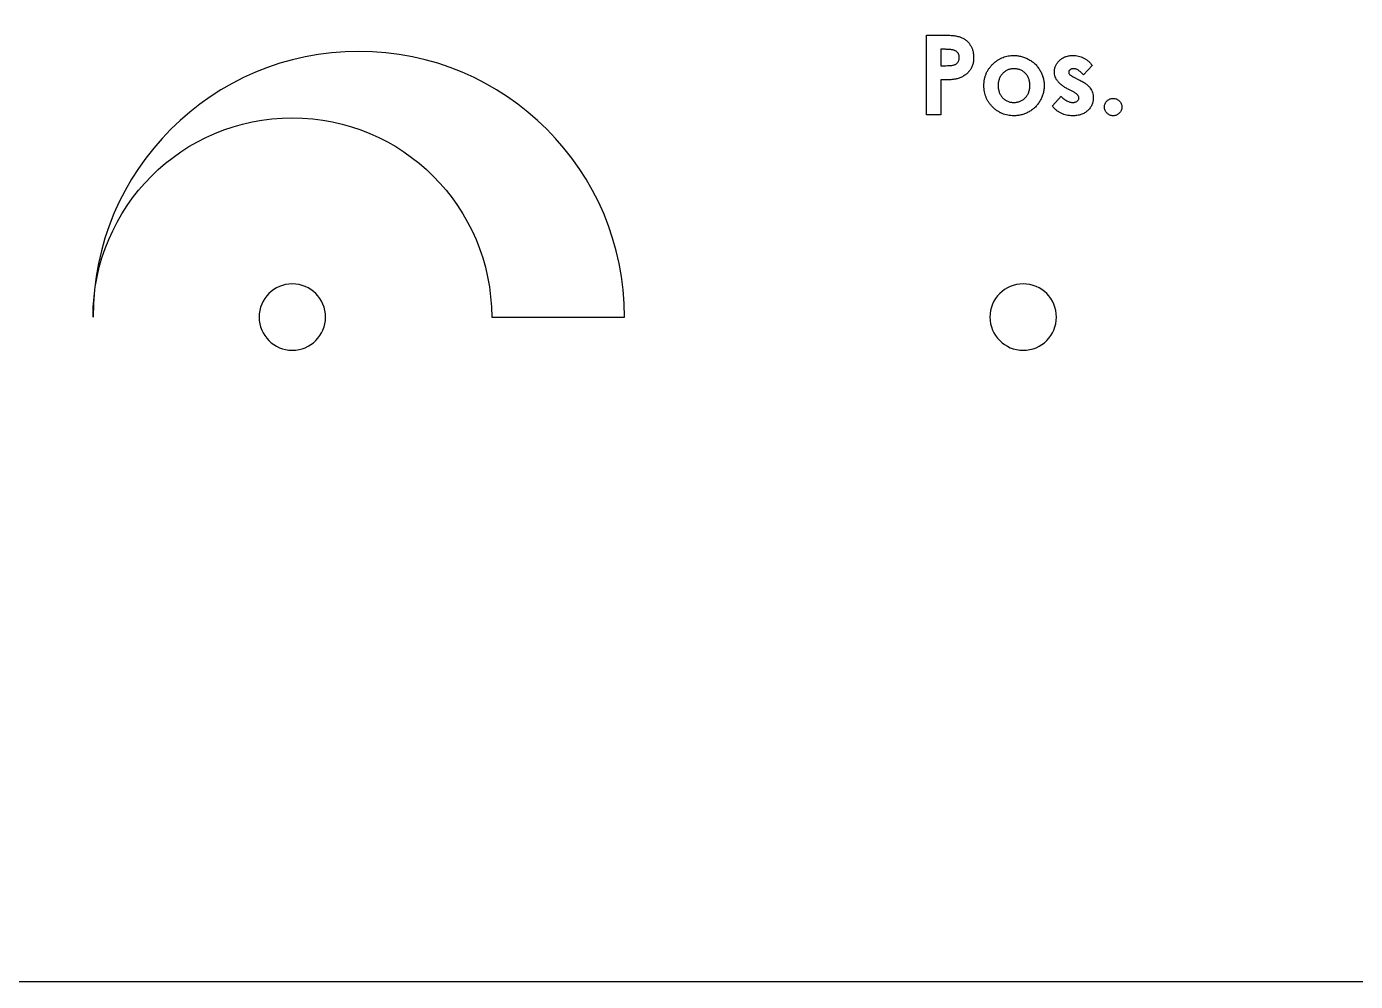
# Model space of a CAD drawing. Extents: x 0 to 254, y 0 to 81.
# Drawn here: x 127.1 to 190.6, y 0.1 to 45.8 of the extents above; entities that cross this region are included whole.
import ezdxf

# ---------------------------------------------------------------- set-up
doc = ezdxf.new("R2010")
doc.units = 0
doc.layers.get('0').update_dxf_attribs({"linetype": 'CONTINUOUS'})
doc.layers.add('1', color=7, linetype='CONTINUOUS')

msp = doc.modelspace()

# ---------------------------------------------------------------- linework, layer by layer
at = {"color": 7}
for points in [[(0.120758, 81.210954), (0.120758, 0.120761), (254.120758, 0.120761), (254.120758, 81.210954)], [(178.961767, 41.501092)], [(141.408258, 31.870761)], [(176.333258, 31.870761)]]:
    msp.add_lwpolyline(points, close=True, dxfattribs=at)
for points in [[(170.948734, 43.203924), (170.813643, 43.203924), (170.813643, 41.542737), (170.129798, 41.542737), (170.129798, 45.352737), (170.893018, 45.352737)], [(172.373716, 44.175077), (172.373676, 44.174653)], [(178.042877, 43.897158), (177.624632, 43.447737)], [(176.92933, 43.51801), (176.929333, 43.517508)], [(177.162116, 43.34201), (177.409401, 43.216809)], [(175.744045, 42.840413), (175.74406, 42.840545)], [(177.114044, 42.650733), (176.887359, 42.765218)], [(176.137872, 41.961546), (176.552299, 42.421736)], [(149.345758, 31.870761), (155.695758, 31.870761)]]:
    msp.add_lwpolyline(points, dxfattribs=at)
for points in [[(170.893018, 45.352737), (170.942886, 45.352499), (170.992755, 45.352737), (171.04261, 45.350091)], [(171.04261, 45.350091), (171.088936, 45.350091), (171.135252, 45.347446), (171.181517, 45.3448)], [(171.181517, 45.3448), (171.224046, 45.342154), (171.26653, 45.339243), (171.308974, 45.335539)], [(171.308974, 45.335539), (171.348223, 45.3321), (171.387434, 45.328396), (171.42651, 45.323368)], [(171.42651, 45.323368), (171.461988, 45.318871), (171.497358, 45.313579), (171.532598, 45.307229)], [(171.532598, 45.307229), (171.564554, 45.301673), (171.596405, 45.295587), (171.628001, 45.288179)], [(171.628001, 45.288179), (171.656499, 45.281564), (171.684794, 45.274156), (171.712718, 45.26516)], [(171.712718, 45.26516), (171.737774, 45.257223), (171.76251, 45.248491), (171.786751, 45.238437)], [(171.786751, 45.238437), (171.809267, 45.229177), (171.831328, 45.218858), (171.853151, 45.207904)], [(171.853151, 45.207904), (171.874662, 45.197056), (171.895939, 45.185944), (171.916497, 45.173561)], [(171.916497, 45.173561), (171.936923, 45.161391), (171.956616, 45.147632), (171.976029, 45.133874)], [(171.976029, 45.133874), (171.995079, 45.120116), (172.013846, 45.106225), (172.031745, 45.091144)], [(172.031745, 45.091144), (172.049789, 45.076062), (172.066926, 45.059711), (172.083643, 45.043069)], [(142.995758, 44.570761), (135.981742, 44.570761), (130.295758, 38.884786), (130.295758, 31.870761)], [(155.695758, 31.870761), (155.695758, 38.884786), (150.009775, 44.570761), (142.995758, 44.570761)], [(172.083643, 45.043069), (172.10047, 45.0264), (172.116885, 45.00907), (172.13249, 44.991158)], [(172.13249, 44.991158), (172.148312, 44.972901), (172.163298, 44.954116), (172.177519, 44.934696)], [(172.177519, 44.934696), (172.192019, 44.914852), (172.205724, 44.894452), (172.218734, 44.87363)], [(172.218734, 44.87363), (172.231963, 44.852463), (172.244478, 44.83082), (172.25613, 44.808754)], [(172.25613, 44.808754), (172.267719, 44.786793), (172.278487, 44.76441), (172.288187, 44.741576)], [(172.288187, 44.741576), (172.298082, 44.718293), (172.306866, 44.694586), (172.314899, 44.670615)], [(172.314899, 44.670615), (172.323075, 44.646273), (172.330457, 44.621482), (172.337045, 44.596584)], [(172.337045, 44.596584), (172.343792, 44.571184), (172.349718, 44.545388), (172.354587, 44.519485)], [(172.354587, 44.519485), (172.359587, 44.492947), (172.36353, 44.466198), (172.366784, 44.439343)], [(172.293539, 43.8335), (172.282586, 43.8081), (172.270838, 43.783017), (172.257667, 43.758702)], [(172.324067, 43.912875), (172.315203, 43.88594), (172.304779, 43.859535), (172.293539, 43.8335)], [(172.346953, 43.99606), (172.340471, 43.968014), (172.333063, 43.94018), (172.324067, 43.912875)], [(172.363754, 44.083055), (172.359283, 44.053871), (172.353621, 44.024846), (172.346953, 43.99606)], [(172.373676, 44.174653), (172.371824, 44.144015), (172.368411, 44.113429), (172.363754, 44.083055)], [(172.366784, 44.439343), (172.370197, 44.411456), (172.372896, 44.383463), (172.37443, 44.35539)], [(172.376812, 44.269824), (172.376282, 44.238656), (172.375753, 44.206827), (172.373716, 44.175077)], [(172.37443, 44.35539), (172.376018, 44.326683), (172.376282, 44.297923), (172.376812, 44.269824)], [(173.130774, 43.774709), (173.160637, 43.815376), (173.192736, 43.854428), (173.226939, 43.89147)], [(173.226939, 43.89147), (173.262327, 43.929782), (173.299967, 43.965977), (173.337606, 44.002145)], [(173.337606, 44.002145), (173.372145, 44.032122), (173.406684, 44.0621), (173.442932, 44.089907)], [(173.442932, 44.089907), (173.478193, 44.116948), (173.51507, 44.141951), (173.552837, 44.165472)], [(173.552837, 44.165472), (173.589611, 44.188227), (173.62723, 44.209869), (173.665793, 44.229581)], [(173.665793, 44.229581), (173.703827, 44.248895), (173.742779, 44.266702), (173.782564, 44.282233)], [(173.782564, 44.282233), (173.822294, 44.297843), (173.862852, 44.311152), (173.903918, 44.322688)], [(173.903918, 44.322688), (173.944926, 44.334329), (173.986439, 44.343854), (174.028322, 44.351686)], [(174.028322, 44.351686), (174.071005, 44.359624), (174.114074, 44.365709), (174.157307, 44.369149)], [(174.157307, 44.369149), (174.201206, 44.372853), (174.245275, 44.373911), (174.289344, 44.375234)], [(174.289344, 44.375234), (174.321676, 44.375287), (174.354006, 44.375287), (174.386274, 44.372059)], [(174.386274, 44.372059), (174.417911, 44.369413), (174.449486, 44.367032), (174.480913, 44.362799)], [(174.480913, 44.362799), (174.512348, 44.358565), (174.543638, 44.353538), (174.57479, 44.347453)], [(174.57479, 44.347453), (174.605781, 44.341632), (174.636634, 44.334753), (174.667138, 44.326815)], [(174.667138, 44.326815), (174.697496, 44.318878), (174.727508, 44.309617), (174.757199, 44.299352)], [(174.757199, 44.299352), (174.787282, 44.289033), (174.817037, 44.277656), (174.846496, 44.265749)], [(174.846496, 44.265749), (174.876142, 44.253579), (174.905487, 44.240879), (174.934266, 44.226829)], [(174.934266, 44.226829), (174.963532, 44.212542), (174.992213, 44.197143), (175.02051, 44.181056)], [(175.02051, 44.181056), (175.048693, 44.164917), (175.076501, 44.148327), (175.1037, 44.13068)], [(175.1037, 44.13068), (175.130529, 44.113217), (175.156765, 44.094934), (175.182313, 44.075726)], [(175.182313, 44.075726), (175.207607, 44.056676), (175.232243, 44.036753), (175.256346, 44.016194)], [(175.256346, 44.016194), (175.280185, 43.995822), (175.303535, 43.974893), (175.325799, 43.952853)], [(175.325799, 43.952853), (175.348051, 43.930893), (175.369228, 43.907689), (175.389908, 43.884141)], [(175.389908, 43.884141), (175.410439, 43.860858), (175.430455, 43.837019), (175.449439, 43.812412)], [(176.251603, 43.751294), (176.257, 43.776164), (176.263535, 43.800533), (176.271447, 43.824583)], [(176.271447, 43.824583), (176.279305, 43.848396), (176.288486, 43.871891), (176.298921, 43.894777)], [(176.298921, 43.894777), (176.309398, 43.917796), (176.321119, 43.940206), (176.334028, 43.961955)], [(176.334028, 43.961955), (176.347337, 43.984444), (176.361863, 44.006008), (176.377534, 44.026831)], [(176.377534, 44.026831), (176.393515, 44.047997), (176.410662, 44.068344), (176.42867, 44.08787)], [(176.42867, 44.08787), (176.447588, 44.108508), (176.467437, 44.128034), (176.488201, 44.14666)], [(176.488201, 44.14666), (176.509209, 44.165446), (176.531143, 44.183305), (176.553836, 44.20008)], [(176.553836, 44.20008), (176.576247, 44.216749), (176.599419, 44.232227), (176.623289, 44.24662)], [(176.623289, 44.24662), (176.647261, 44.261172), (176.67197, 44.274428), (176.697322, 44.286308)], [(176.697322, 44.286308), (176.722961, 44.298214), (176.749239, 44.308797), (176.775936, 44.318375)], [(176.775936, 44.318375), (176.803267, 44.3279), (176.831019, 44.336367), (176.859126, 44.34351)], [(176.859126, 44.34351), (176.887825, 44.350654), (176.916892, 44.356475), (176.946134, 44.360973)], [(176.946134, 44.360973), (176.976508, 44.365735), (177.00707, 44.36944), (177.03772, 44.371556)], [(177.03772, 44.371556), (177.06971, 44.374202), (177.101799, 44.374731), (177.133882, 44.375525)], [(177.133882, 44.375525), (177.178242, 44.372879), (177.222602, 44.372879), (177.266679, 44.368117)], [(177.266679, 44.368117), (177.31009, 44.363354), (177.353225, 44.355681), (177.395664, 44.345098)], [(177.395664, 44.345098), (177.437897, 44.334779), (177.479439, 44.32155), (177.520071, 44.306151)], [(177.520071, 44.306151), (177.56128, 44.290541), (177.601549, 44.272364), (177.64066, 44.251965)], [(177.64066, 44.251965), (177.680154, 44.231327), (177.718463, 44.20852), (177.755143, 44.183279)], [(177.755143, 44.183279), (177.791592, 44.158143), (177.826429, 44.130838), (177.859703, 44.101628)], [(177.859703, 44.101628), (177.893676, 44.071783), (177.926016, 44.04006), (177.955869, 44.00622)], [(177.955869, 44.00622), (177.986632, 43.971348), (178.014754, 43.9342), (178.042877, 43.897158)], [(171.073138, 43.207099), (171.031681, 43.204453), (170.99021, 43.204453), (170.948734, 43.203924)], [(171.186859, 43.211597), (171.148962, 43.208951), (171.111056, 43.208157), (171.073138, 43.207099)], [(171.289131, 43.217682), (171.255074, 43.215036), (171.220971, 43.213184), (171.186859, 43.211597)], [(171.380716, 43.226149), (171.350239, 43.222974), (171.319703, 43.220063), (171.289131, 43.217682)], [(171.461618, 43.235938), (171.434694, 43.232234), (171.407728, 43.229059), (171.380716, 43.226149)], [(171.531071, 43.247315), (171.508079, 43.242553), (171.484869, 43.239113), (171.461618, 43.235938)], [(171.589843, 43.261074), (171.570317, 43.256311), (171.550777, 43.251284), (171.531071, 43.247315)], [(171.678383, 43.288564), (171.649157, 43.27851), (171.619503, 43.269778), (171.589843, 43.261074)], [(171.762338, 43.321372), (171.734821, 43.309201), (171.706805, 43.298353), (171.678383, 43.288564)], [(171.840948, 43.359525), (171.815204, 43.345767), (171.789013, 43.333067), (171.762338, 43.321372)], [(171.914981, 43.402282), (171.890851, 43.387201), (171.866121, 43.372887), (171.840948, 43.359525)], [(171.984435, 43.449589), (171.961892, 43.43292), (171.938715, 43.417151), (171.914981, 43.402282)], [(172.049308, 43.501501), (172.028406, 43.483244), (172.006723, 43.466046), (171.984435, 43.449589)], [(172.109604, 43.55873), (172.090395, 43.538622), (172.070239, 43.519677), (172.049308, 43.501501)], [(172.164555, 43.621304), (172.147092, 43.599608), (172.128831, 43.578759), (172.109604, 43.55873)], [(172.214164, 43.687714), (172.19858, 43.66496), (172.181946, 43.642788), (172.164555, 43.621304)], [(172.257667, 43.758702), (172.244464, 43.73436), (172.22983, 43.710627), (172.214164, 43.687714)], [(172.872794, 43.089333), (172.877345, 43.139762), (172.884912, 43.18998), (172.89494, 43.239669)], [(172.89494, 43.239669), (172.904703, 43.288114), (172.916768, 43.336057), (172.931574, 43.383152)], [(172.931574, 43.383152), (172.946258, 43.429878), (172.963657, 43.475757), (172.983472, 43.520551)], [(172.983472, 43.520551), (173.003236, 43.565212), (173.025401, 43.608789), (173.049872, 43.651043)], [(173.049872, 43.651043), (173.074558, 43.693694), (173.101606, 43.734969), (173.130774, 43.774709)], [(175.449439, 43.812412), (175.468727, 43.787542), (175.486923, 43.761612), (175.504393, 43.735313)], [(175.504393, 43.735313), (175.521988, 43.708854), (175.538826, 43.681893), (175.554764, 43.65443)], [(175.554764, 43.65443), (175.570692, 43.626939), (175.585731, 43.598947), (175.599794, 43.570477)], [(175.599794, 43.570477), (175.613658, 43.542405), (175.626588, 43.513857), (175.638719, 43.484991)], [(175.638719, 43.484991), (175.650864, 43.456098), (175.662188, 43.426862), (175.6723, 43.397228)], [(175.6723, 43.397228), (175.682249, 43.368045), (175.691006, 43.338464), (175.699013, 43.308672)], [(175.699013, 43.308672), (175.707109, 43.278642), (175.714411, 43.248374), (175.720391, 43.217867)], [(175.720391, 43.217867), (175.72637, 43.187281), (175.730974, 43.156431), (175.73489, 43.125501)], [(176.235569, 43.59638), (176.236098, 43.622891), (176.236892, 43.649403), (176.239379, 43.675755)], [(176.245491, 43.474248), (176.239141, 43.514544), (176.237368, 43.555449), (176.235569, 43.59638)], [(176.239379, 43.675755), (176.24176, 43.701155), (176.246152, 43.726343), (176.251603, 43.751294)], [(176.276019, 43.357488), (176.262392, 43.395455), (176.25173, 43.434561), (176.245491, 43.474248)], [(176.327155, 43.245278), (176.306993, 43.281103), (176.289946, 43.3187), (176.276019, 43.357488)], [(176.398899, 43.139207), (176.37243, 43.172756), (176.348104, 43.208078), (176.327155, 43.245278)], [(176.923218, 43.605429), (176.920573, 43.594052), (176.919991, 43.582145), (176.919408, 43.570504)], [(176.919408, 43.570504), (176.921525, 43.552777), (176.923377, 43.534812), (176.92933, 43.51801)], [(176.935442, 43.636703), (176.930124, 43.626648), (176.925732, 43.61633), (176.923218, 43.605429)], [(176.929333, 43.517508), (176.935709, 43.499516), (176.94669, 43.482794), (176.959863, 43.468666)], [(176.955286, 43.665727), (176.94764, 43.656732), (176.941025, 43.647207), (176.935442, 43.636703)], [(176.983525, 43.691657), (176.973233, 43.683984), (176.963628, 43.675517), (176.955286, 43.665727)], [(176.959863, 43.468666), (176.968515, 43.459405), (176.978146, 43.451203), (176.988102, 43.44353)], [(177.019397, 43.713088), (177.006803, 43.707002), (176.994738, 43.700123), (176.983525, 43.691657)], [(176.988102, 43.44353), (177.001808, 43.432947), (177.016159, 43.423157), (177.030843, 43.413765)], [(177.060611, 43.728434), (177.046483, 43.724465), (177.032647, 43.719438), (177.019397, 43.713088)], [(177.030843, 43.413765), (177.049734, 43.401858), (177.069194, 43.390746), (177.088848, 43.380189)], [(177.108694, 43.737694), (177.092475, 43.735048), (177.076354, 43.732932), (177.060611, 43.728434)], [(177.088848, 43.380189), (177.113057, 43.36696), (177.137594, 43.354524), (177.162116, 43.34201)], [(177.162119, 43.740869), (177.144259, 43.740843), (177.126426, 43.740843), (177.108694, 43.737694)], [(177.214781, 43.736371), (177.197398, 43.739017), (177.179756, 43.740075), (177.162119, 43.740869)], [(177.268971, 43.722613), (177.25127, 43.728698), (177.23317, 43.733461), (177.214781, 43.736371)], [(177.324684, 43.699594), (177.306613, 43.708325), (177.288031, 43.715998), (177.268971, 43.722613)], [(177.381927, 43.667527), (177.363485, 43.679168), (177.344377, 43.690016), (177.324684, 43.699594)], [(177.439931, 43.626331), (177.421172, 43.640883), (177.401934, 43.654774), (177.381927, 43.667527)], [(177.409401, 43.216809), (177.44086, 43.200934), (177.472319, 43.184874), (177.503275, 43.167967)], [(177.500227, 43.575954), (177.48078, 43.593417), (177.460648, 43.610271), (177.439931, 43.626331)], [(177.561285, 43.516423), (177.5416, 43.536796), (177.521322, 43.556904), (177.500227, 43.575954)], [(177.624632, 43.447737), (177.603756, 43.470756), (177.582862, 43.493933), (177.561285, 43.516423)], [(172.865174, 42.932064), (172.866762, 42.984584), (172.868085, 43.037077), (172.872794, 43.089333)], [(172.872053, 42.784771), (172.868005, 42.833772), (172.866603, 42.882905), (172.865174, 42.932064)], [(172.89113, 42.643589), (172.882319, 42.690262), (172.875969, 42.737437), (172.872053, 42.784771)], [(172.923949, 42.507726), (172.910746, 42.552414), (172.899766, 42.597763), (172.89113, 42.643589)], [(175.699028, 42.561198), (175.691012, 42.53085), (175.681645, 42.500873), (175.671554, 42.471134)], [(175.719639, 42.652797), (175.713713, 42.622052), (175.707045, 42.59144), (175.699028, 42.561198)], [(175.734906, 42.745903), (175.730778, 42.714709), (175.725593, 42.683673), (175.719639, 42.652797)], [(175.73489, 43.125501), (175.738859, 43.094307), (175.74214, 43.063007), (175.744045, 43.031627)], [(175.74406, 42.840545), (175.742208, 42.808901), (175.739086, 42.777336), (175.734906, 42.745903)], [(175.744045, 43.031627), (175.745897, 42.999877), (175.746426, 42.968048), (175.747087, 42.936403)], [(175.747087, 42.936403), (175.746558, 42.904495), (175.746029, 42.872427), (175.744045, 42.840413)], [(176.490484, 43.037686), (176.457856, 43.069542), (176.427154, 43.103382), (176.398899, 43.139207)], [(176.601914, 42.941536), (176.562978, 42.971434), (176.525613, 43.003396), (176.490484, 43.037686)], [(176.734716, 42.850705), (176.688914, 42.878592), (176.644475, 42.908834), (176.601914, 42.941536)], [(176.887359, 42.765218), (176.83594, 42.792788), (176.784521, 42.820357), (176.734716, 42.850705)], [(177.182746, 42.613347), (177.160282, 42.626576), (177.137163, 42.638747), (177.114044, 42.650733)], [(177.242277, 42.575168), (177.222856, 42.588662), (177.203063, 42.601362), (177.182746, 42.613347)], [(177.293413, 42.537015), (177.276982, 42.550509), (177.259792, 42.563209), (177.242277, 42.575168)], [(177.503275, 43.167967), (177.532382, 43.152092), (177.561044, 43.13537), (177.589521, 43.118357)], [(177.589521, 43.118357), (177.616009, 43.102482), (177.642335, 43.086422), (177.668132, 43.069515)], [(177.668132, 43.069515), (177.692262, 43.05364), (177.71595, 43.03713), (177.739111, 43.019906)], [(177.739111, 43.019906), (177.760754, 43.003766), (177.781958, 42.987071), (177.802458, 42.969529)], [(177.802458, 42.969529), (177.821349, 42.95339), (177.839637, 42.936536), (177.857412, 42.919153)], [(177.857412, 42.919153), (177.874001, 42.903013), (177.890167, 42.886212), (177.905495, 42.868776)], [(177.905495, 42.868776), (177.919703, 42.852636), (177.933226, 42.835809), (177.945944, 42.818399)], [(177.945944, 42.818399), (177.970339, 42.785035), (177.991839, 42.749449), (178.010055, 42.712328)], [(178.010055, 42.712328), (178.028126, 42.675471), (178.042991, 42.637107), (178.055085, 42.597843)], [(178.055085, 42.597843), (178.067467, 42.557652), (178.076939, 42.51651), (178.082562, 42.47497)], [(172.969743, 42.377207), (172.952227, 42.419884), (172.937011, 42.463487), (172.923949, 42.507726)], [(173.028509, 42.252799), (173.006814, 42.293228), (172.987155, 42.334767), (172.969743, 42.377207)], [(173.100254, 42.133737), (173.074404, 42.172234), (173.050428, 42.211948), (173.028509, 42.252799)], [(173.184971, 42.020019), (173.154909, 42.056532), (173.126617, 42.094473), (173.100254, 42.133737)], [(173.282663, 41.912413), (173.248452, 41.946756), (173.215782, 41.982607), (173.184971, 42.020019)], [(173.390277, 41.813962), (173.352883, 41.84505), (173.316995, 41.877964), (173.282663, 41.912413)], [(175.325815, 41.910164), (175.30404, 41.888204), (175.281299, 41.86709), (175.257889, 41.846823)], [(175.389162, 41.978876), (175.368709, 41.955328), (175.347733, 41.93231), (175.325815, 41.910164)], [(175.448693, 42.051372), (175.429722, 42.026501), (175.409701, 42.002451), (175.389162, 41.978876)], [(175.503644, 42.129213), (175.486155, 42.102701), (175.467962, 42.076613), (175.448693, 42.051372)], [(175.554018, 42.210889), (175.53817, 42.183108), (175.52126, 42.155935), (175.503644, 42.129213)], [(175.599048, 42.296376), (175.58484, 42.267457), (175.56997, 42.238856), (175.554018, 42.210889)], [(175.638735, 42.383371), (175.626538, 42.353923), (175.613124, 42.324978), (175.599048, 42.296376)], [(175.671554, 42.471134), (175.6615, 42.441553), (175.650705, 42.412211), (175.638735, 42.383371)], [(176.231748, 41.851691), (176.198784, 41.886801), (176.168328, 41.924213), (176.137872, 41.961546)], [(176.552299, 42.421736), (176.572487, 42.400305), (176.592685, 42.379138), (176.614122, 42.359162)], [(176.614122, 42.359162), (176.635235, 42.339583), (176.657571, 42.321035), (176.680521, 42.303441)], [(176.680521, 42.303441), (176.703725, 42.285714), (176.727575, 42.268701), (176.752263, 42.253064)], [(176.752263, 42.253064), (176.777187, 42.237189), (176.802984, 42.222849), (176.82935, 42.209567)], [(176.82935, 42.209567), (176.854776, 42.196867), (176.880758, 42.18496), (176.907198, 42.174456)], [(176.907198, 42.174456), (176.930958, 42.164931), (176.955106, 42.156465), (176.979704, 42.149321)], [(176.979704, 42.149321), (177.002247, 42.142706), (177.025186, 42.137415), (177.048393, 42.133975)], [(177.048393, 42.133975), (177.069374, 42.131065), (177.090552, 42.129742), (177.111742, 42.128683)], [(177.111742, 42.128683), (177.132909, 42.128683), (177.154099, 42.128683), (177.175089, 42.132388)], [(177.175089, 42.132388), (177.194456, 42.135033), (177.213644, 42.138738), (177.232331, 42.144558)], [(177.232331, 42.144558), (177.249714, 42.14985), (177.266642, 42.156729), (177.282703, 42.165196)], [(177.282703, 42.165196), (177.298022, 42.173133), (177.312521, 42.182658), (177.326205, 42.193427)], [(177.334624, 42.498862), (177.321739, 42.512356), (177.30787, 42.525056), (177.293413, 42.537015)], [(177.326205, 42.193427), (177.33917, 42.203481), (177.351394, 42.214594), (177.362078, 42.227029)], [(177.366681, 42.459942), (177.357024, 42.4737), (177.346203, 42.486638), (177.334624, 42.498862)], [(177.362078, 42.227029), (177.371735, 42.238142), (177.380149, 42.250577), (177.387266, 42.263647)], [(177.389568, 42.420995), (177.383059, 42.434753), (177.375333, 42.447612), (177.366681, 42.459942)], [(177.387266, 42.263647), (177.393828, 42.275818), (177.399278, 42.288518), (177.402532, 42.3018)], [(177.4033, 42.382075), (177.400416, 42.395569), (177.395494, 42.408533), (177.389568, 42.420995)], [(177.402532, 42.3018), (177.405813, 42.315294), (177.406845, 42.329132), (177.407877, 42.343075)], [(177.407877, 42.343075), (177.407083, 42.356304), (177.406025, 42.369269), (177.4033, 42.382075)], [(177.986375, 41.935352), (177.972088, 41.911275), (177.956469, 41.88778), (177.939816, 41.865132)], [(178.024536, 42.009383), (178.013344, 41.983983), (178.000512, 41.959271), (177.986375, 41.935352)], [(178.053537, 42.08725), (178.045203, 42.060791), (178.035678, 42.034756), (178.024536, 42.009383)], [(178.074915, 42.1689), (178.06928, 42.14133), (178.06203, 42.114105), (178.053537, 42.08725)], [(178.087139, 42.25362), (178.084758, 42.225203), (178.08063, 42.196867), (178.074915, 42.1689)], [(178.082562, 42.47497), (178.088462, 42.431261), (178.090102, 42.387102), (178.091716, 42.342917)], [(178.091716, 42.342917), (178.090658, 42.313124), (178.089864, 42.283306), (178.087139, 42.25362)], [(178.629024, 41.910243), (178.630347, 41.938078), (178.631723, 41.966018), (178.636671, 41.993375)], [(178.636671, 41.827138), (178.631697, 41.854496), (178.630374, 41.882409), (178.629024, 41.910243)], [(178.636671, 41.993375), (178.64138, 42.019569), (178.649371, 42.045049), (178.659557, 42.069681)], [(178.659557, 42.069681), (178.669744, 42.094288), (178.6821, 42.117941), (178.696953, 42.139902)], [(178.696953, 42.139902), (178.712432, 42.162656), (178.730606, 42.183875), (178.750381, 42.203243)], [(178.750381, 42.203243), (178.770172, 42.222558), (178.791579, 42.240364), (178.814489, 42.255922)], [(178.814489, 42.255922), (178.836555, 42.271003), (178.860035, 42.283888), (178.884707, 42.294074)], [(178.884707, 42.294074), (178.909472, 42.304393), (178.935438, 42.311802), (178.961791, 42.316299)], [(178.961791, 42.316299), (178.988995, 42.320797), (179.016607, 42.322385), (179.044219, 42.323972)], [(179.044219, 42.323972), (179.071823, 42.321327), (179.09943, 42.321062), (179.126645, 42.316299)], [(179.126645, 42.316299), (179.153024, 42.311802), (179.179014, 42.304393), (179.203731, 42.294074)], [(179.203731, 42.294074), (179.228152, 42.28402), (179.251322, 42.270791), (179.273184, 42.255922)], [(179.273184, 42.255922), (179.296071, 42.240311), (179.317523, 42.222663), (179.337295, 42.203243)], [(179.337295, 42.203243), (179.357033, 42.183928), (179.37511, 42.162735), (179.39072, 42.139902)], [(179.39072, 42.139902), (179.405775, 42.117941), (179.418538, 42.09434), (179.428881, 42.069681)], [(179.428881, 42.069681), (179.4392, 42.045075), (179.447084, 42.01949), (179.451767, 41.993375)], [(179.451767, 41.993375), (179.456662, 41.965991), (179.458038, 41.938078), (179.459387, 41.910217)], [(179.459387, 41.910217), (179.458064, 41.882409), (179.456689, 41.854496), (179.451767, 41.827111)], [(130.295758, 31.870761), (130.295758, 37.131286), (134.560246, 41.395761), (139.820758, 41.395761)], [(139.820758, 41.395761), (145.081271, 41.395761), (149.345758, 37.131286), (149.345758, 31.870761)], [(173.502471, 41.729242), (173.463765, 41.7557), (173.426321, 41.783984), (173.390277, 41.813962)], [(173.620771, 41.65672), (173.580105, 41.67868), (173.540674, 41.703128), (173.502471, 41.729242)], [(173.744411, 41.597956), (173.702213, 41.615418), (173.660893, 41.634971), (173.620771, 41.65672)], [(173.873395, 41.552183), (173.82967, 41.565147), (173.786604, 41.580546), (173.744411, 41.597956)], [(174.007724, 41.519348), (173.96242, 41.528079), (173.917573, 41.538927), (173.873395, 41.552183)], [(174.147393, 41.500298), (174.100569, 41.504267), (174.05391, 41.510617), (174.007724, 41.519348)], [(174.292411, 41.493419), (174.244011, 41.496065), (174.195616, 41.496594), (174.147393, 41.500298)], [(174.391632, 41.496329), (174.358607, 41.493683), (174.32551, 41.493683), (174.292411, 41.493419)], [(174.48856, 41.50559), (174.456341, 41.501621), (174.424022, 41.498446), (174.391632, 41.496329)], [(174.583963, 41.520142), (174.552332, 41.514321), (174.520495, 41.509558), (174.48856, 41.50559)], [(174.677075, 41.540779), (174.646286, 41.532842), (174.615224, 41.525963), (174.583963, 41.520142)], [(174.767899, 41.567476), (174.737937, 41.557686), (174.707643, 41.54869), (174.677075, 41.540779)], [(174.856434, 41.60031), (174.827332, 41.588404), (174.797783, 41.577292), (174.767899, 41.567476)], [(174.942677, 41.639231), (174.914306, 41.625472), (174.885596, 41.612323), (174.856434, 41.60031)], [(175.027394, 41.683495), (174.999647, 41.667885), (174.971337, 41.653174), (174.942677, 41.639231)], [(175.108296, 41.733105), (175.081943, 41.715642), (175.054943, 41.699053), (175.027394, 41.683495)], [(175.185382, 41.788059), (175.160273, 41.769009), (175.134593, 41.750567), (175.108296, 41.733105)], [(175.257889, 41.846823), (175.234367, 41.82645), (175.210142, 41.806897), (175.185382, 41.788059)], [(176.332491, 41.75705), (176.297085, 41.78663), (176.263271, 41.818115), (176.231748, 41.851691)], [(176.441632, 41.676167), (176.403632, 41.700773), (176.367292, 41.727998), (176.332491, 41.75705)], [(176.558406, 41.610523), (176.518189, 41.630103), (176.479102, 41.651851), (176.441632, 41.676167)], [(176.682048, 41.559379), (176.639874, 41.573932), (176.598575, 41.59105), (176.558406, 41.610523)], [(176.813321, 41.522761), (176.768876, 41.532286), (176.725009, 41.544457), (176.682048, 41.559379)], [(176.952992, 41.50133), (176.906095, 41.505563), (176.859398, 41.512707), (176.813321, 41.522761)], [(177.099518, 41.493657), (177.050613, 41.496303), (177.001694, 41.496832), (176.952992, 41.50133)], [(177.210178, 41.497361), (177.173356, 41.494715), (177.136433, 41.494186), (177.099518, 41.493657)], [(177.314741, 41.508738), (177.280049, 41.503447), (177.245158, 41.499742), (177.210178, 41.497361)], [(177.41396, 41.527788), (177.381202, 41.519851), (177.348063, 41.513765), (177.314741, 41.508738)], [(177.507072, 41.554511), (177.47642, 41.544192), (177.445363, 41.535197), (177.41396, 41.527788)], [(177.594077, 41.588087), (177.565717, 41.575387), (177.536581, 41.564274), (177.507072, 41.554511)], [(177.675744, 41.630076), (177.649172, 41.61473), (177.622002, 41.600628), (177.594077, 41.588087)], [(177.752065, 41.678918), (177.727591, 41.661191), (177.701964, 41.645131), (177.675744, 41.630076)], [(177.822281, 41.736148), (177.799817, 41.716039), (177.776526, 41.696619), (177.752065, 41.678918)], [(177.88563, 41.798748), (177.865654, 41.776788), (177.844365, 41.756044), (177.822281, 41.736148)], [(177.939816, 41.865132), (177.922883, 41.842113), (177.904857, 41.819862), (177.88563, 41.798748)], [(178.659557, 41.750832), (178.649424, 41.775438), (178.64138, 41.80105), (178.636671, 41.827138)], [(178.696953, 41.679844), (178.682084, 41.702069), (178.669759, 41.725988), (178.659557, 41.750832)], [(178.750381, 41.615736), (178.730616, 41.635315), (178.712413, 41.65672), (178.696953, 41.679844)], [(178.814489, 41.562316), (178.791497, 41.577927), (178.770148, 41.596051), (178.750381, 41.615736)], [(178.884707, 41.524137), (178.860048, 41.534456), (178.836516, 41.547156), (178.814489, 41.562316)], [(178.961791, 41.501118), (178.935412, 41.505881), (178.909506, 41.513554), (178.884707, 41.524137)], [(179.044206, 41.493419), (179.016557, 41.496065), (178.988918, 41.496329), (178.961767, 41.501092)], [(179.126645, 41.501092), (179.099483, 41.496329), (179.071849, 41.494742), (179.044206, 41.493419)], [(179.203731, 41.52411), (179.178966, 41.513527), (179.153032, 41.505854), (179.126645, 41.501092)], [(179.273184, 41.56229), (179.251356, 41.547473), (179.228126, 41.534429), (179.203731, 41.52411)], [(179.337295, 41.615709), (179.317557, 41.59613), (179.296158, 41.578006), (179.273184, 41.56229)], [(179.39072, 41.679818), (179.375136, 41.656799), (179.357036, 41.635394), (179.337295, 41.615709)], [(179.428881, 41.750805), (179.418509, 41.725935), (179.405783, 41.702069), (179.39072, 41.679818)], [(179.451767, 41.827111), (179.447058, 41.800918), (179.43912, 41.775385), (179.428881, 41.750805)], [(139.820758, 33.458261), (138.944007, 33.458261), (138.233258, 32.747511), (138.233258, 31.870761)], [(141.408258, 31.870761), (141.408258, 32.747511), (140.69751, 33.458261), (139.820758, 33.458261)], [(174.745758, 33.458261), (173.869006, 33.458261), (173.158258, 32.747511), (173.158258, 31.870761)], [(176.333258, 31.870761), (176.333258, 32.747511), (175.622511, 33.458261), (174.745758, 33.458261)], [(138.233258, 31.870761), (138.233258, 30.994011), (138.944007, 30.283261), (139.820758, 30.283261)], [(139.820758, 30.283261), (140.69751, 30.283261), (141.408258, 30.994011), (141.408258, 31.870761)], [(173.158258, 31.870761), (173.158258, 30.994011), (173.869006, 30.283261), (174.745758, 30.283261)], [(174.745758, 30.283261), (175.622511, 30.283261), (176.333258, 30.994011), (176.333258, 31.870761)]]:
    msp.add_open_spline(points, degree=3, dxfattribs=at)
at = {"layer": '1', "color": 7}
for points in [[(171.028876, 44.669636), (170.813643, 44.668445)], [(170.813643, 44.668445), (170.813643, 43.886919), (171.055583, 43.886919)]]:
    msp.add_lwpolyline(points, dxfattribs=at)
msp.add_lwpolyline([(174.382464, 42.132176)], close=True, dxfattribs=at)
for points in [[(171.113596, 44.66699), (171.085357, 44.66699), (171.057115, 44.66699), (171.028876, 44.669636)], [(171.191444, 44.663815), (171.165515, 44.666461), (171.139559, 44.666461), (171.113596, 44.66699)], [(171.262424, 44.65773), (171.238823, 44.660376), (171.215145, 44.662228), (171.191444, 44.663815)], [(171.326532, 44.649263), (171.305233, 44.652703), (171.283852, 44.655348), (171.262424, 44.65773)], [(171.383775, 44.63868), (171.364804, 44.642913), (171.345712, 44.646353), (171.326532, 44.649263)], [(171.434146, 44.625715), (171.41753, 44.630742), (171.400711, 44.634976), (171.383775, 44.63868)], [(171.476887, 44.610369), (171.46297, 44.616455), (171.448643, 44.621217), (171.434146, 44.625715)], [(171.513534, 44.592907), (171.501443, 44.598992), (171.489325, 44.605078), (171.476887, 44.610369)], [(171.555524, 44.566184), (171.542109, 44.575973), (171.527825, 44.58444), (171.513534, 44.592907)], [(171.592158, 44.534884), (171.580702, 44.546261), (171.568531, 44.556844), (171.555524, 44.566184)], [(171.622686, 44.500541), (171.613319, 44.512712), (171.60308, 44.524089), (171.592158, 44.534884)], [(171.647874, 44.462388), (171.640439, 44.475617), (171.631999, 44.488582), (171.622686, 44.500541)], [(171.667718, 44.419658), (171.662188, 44.434474), (171.655547, 44.448656), (171.647874, 44.462388)], [(171.055583, 43.886919), (171.09961, 43.886919), (171.143634, 43.886919), (171.187621, 43.889565)], [(171.187621, 43.889565), (171.224572, 43.892211), (171.261495, 43.893534), (171.298288, 43.897238)], [(171.298288, 43.897238), (171.327932, 43.900148), (171.357491, 43.903852), (171.386823, 43.909409)], [(171.386823, 43.909409), (171.409286, 43.913642), (171.431643, 43.918669), (171.453223, 43.926077)], [(171.453223, 43.926077), (171.47132, 43.932427), (171.488867, 43.9401), (171.505885, 43.948832)], [(171.505885, 43.948832), (171.522342, 43.957298), (171.538276, 43.966823), (171.553203, 43.977856)], [(171.553203, 43.977856), (171.567623, 43.98844), (171.581075, 44.000346), (171.593656, 44.012967)], [(171.593656, 44.012967), (171.606382, 44.025931), (171.618182, 44.039531), (171.628763, 44.054162)], [(171.628763, 44.054162), (171.639532, 44.068979), (171.64903, 44.084933), (171.657002, 44.101496)], [(171.657002, 44.101496), (171.665045, 44.118165), (171.671528, 44.135601), (171.676846, 44.153381)], [(171.68145, 44.373858), (171.677825, 44.389469), (171.673327, 44.404735), (171.667718, 44.419658)], [(171.676846, 44.153381), (171.682376, 44.171902), (171.686609, 44.190767), (171.68907, 44.209869)], [(171.689837, 44.324249), (171.687985, 44.340918), (171.68526, 44.357507), (171.68145, 44.373858)], [(171.68907, 44.209869), (171.691715, 44.229978), (171.692271, 44.250509), (171.69288, 44.270882)], [(171.69288, 44.270882), (171.69235, 44.288609), (171.691557, 44.306495), (171.689837, 44.324249)], [(173.57956, 43.184503), (173.572734, 43.158839), (173.56731, 43.13283), (173.562759, 43.106636)], [(173.603214, 43.258534), (173.594244, 43.234192), (173.586227, 43.209533), (173.57956, 43.184503)], [(173.632979, 43.328754), (173.621681, 43.306), (173.611998, 43.282399), (173.603214, 43.258534)], [(173.670378, 43.394371), (173.656884, 43.372939), (173.644158, 43.351297), (173.632979, 43.328754)], [(173.713881, 43.456971), (173.698323, 43.436863), (173.683978, 43.415881), (173.670378, 43.394371)], [(173.764252, 43.514968), (173.746446, 43.496447), (173.729555, 43.477212), (173.713881, 43.456971)], [(173.819968, 43.56762), (173.800706, 43.550951), (173.782019, 43.533356), (173.764252, 43.514968)], [(173.878737, 43.614187), (173.858259, 43.599899), (173.83882, 43.584077), (173.819968, 43.56762)], [(173.941322, 43.652339), (173.919811, 43.640698), (173.898769, 43.628262), (173.878737, 43.614187)], [(174.007722, 43.684407), (173.985047, 43.674882), (173.962952, 43.664034), (173.941322, 43.652339)], [(174.07641, 43.708749), (174.053153, 43.701605), (174.030145, 43.693667), (174.007722, 43.684407)], [(174.148917, 43.727005), (174.124443, 43.722242), (174.100281, 43.715892), (174.07641, 43.708749)], [(174.225238, 43.736794), (174.199653, 43.734149), (174.17411, 43.731767), (174.148917, 43.727005)], [(174.304616, 43.740234), (174.278137, 43.740446), (174.25166, 43.737588), (174.225238, 43.736794)], [(174.38552, 43.736265), (174.358599, 43.738911), (174.331609, 43.739176), (174.304616, 43.740234)], [(174.463369, 43.726476), (174.437625, 43.731238), (174.411608, 43.734413), (174.38552, 43.736265)], [(174.53664, 43.709013), (174.512536, 43.716157), (174.488078, 43.721978), (174.463369, 43.726476)], [(174.606855, 43.684672), (174.583889, 43.693932), (174.560431, 43.702134), (174.53664, 43.709013)], [(174.673255, 43.653371), (174.651691, 43.665013), (174.629519, 43.675332), (174.606855, 43.684672)], [(174.735839, 43.615218), (174.715757, 43.629241), (174.694797, 43.641809), (174.673255, 43.653371)], [(174.794606, 43.569419), (174.775794, 43.585559), (174.756257, 43.601063), (174.735839, 43.615218)], [(174.84956, 43.517508), (174.832097, 43.535764), (174.813709, 43.552962), (174.794606, 43.569419)], [(174.899931, 43.459511), (174.884136, 43.479619), (174.867313, 43.499066), (174.84956, 43.517508)], [(174.943434, 43.397704), (174.930073, 43.419136), (174.915483, 43.439667), (174.899931, 43.459511)], [(174.980071, 43.331294), (174.969064, 43.354048), (174.956867, 43.376247), (174.943434, 43.397704)], [(175.009836, 43.261074), (175.000999, 43.284886), (174.99113, 43.308408), (174.980071, 43.331294)], [(175.03349, 43.187043), (175.026823, 43.212179), (175.018832, 43.236785), (175.009836, 43.261074)], [(175.050291, 43.108435), (175.045899, 43.134894), (175.040396, 43.16114), (175.03349, 43.187043)], [(173.55207, 43.024219), (173.549953, 42.995802), (173.549424, 42.96728), (173.549027, 42.938547)], [(173.549027, 42.938547), (173.549556, 42.908834), (173.550085, 42.87928), (173.55207, 42.849832)], [(173.562759, 43.106636), (173.558023, 43.079331), (173.554213, 43.051815), (173.55207, 43.024219)], [(173.55207, 42.849832), (173.553922, 42.821733), (173.557388, 42.793687), (173.561991, 42.765879)], [(173.561991, 42.765879), (173.56641, 42.739183), (173.57194, 42.712672), (173.578793, 42.686504)], [(173.578793, 42.686504), (173.58546, 42.661104), (173.593398, 42.635757), (173.602446, 42.610939)], [(173.602446, 42.610939), (173.611257, 42.586862), (173.621126, 42.563103), (173.632212, 42.539952)], [(174.978542, 42.543259), (174.989892, 42.566278), (175.000079, 42.59009), (175.009069, 42.61422)], [(175.009069, 42.61422), (175.018197, 42.638827), (175.026108, 42.663724), (175.032723, 42.689018)], [(175.032723, 42.689018), (175.039523, 42.714947), (175.044947, 42.74122), (175.049524, 42.767626)], [(175.049524, 42.767626), (175.054286, 42.795222), (175.05807, 42.822977), (175.060213, 42.850837)], [(175.060213, 43.02525), (175.058361, 43.053085), (175.054869, 43.080866), (175.050291, 43.108435)], [(175.063256, 42.938017), (175.062727, 42.967254), (175.062197, 42.996305), (175.060213, 43.02525)], [(175.060213, 42.850837), (175.06233, 42.879756), (175.062859, 42.908781), (175.063256, 42.938017)], [(173.632212, 42.539952), (173.643219, 42.516933), (173.655416, 42.494496), (173.668846, 42.472801)], [(173.668846, 42.472801), (173.682208, 42.451105), (173.696786, 42.430308), (173.712349, 42.410227)], [(173.712349, 42.410227), (173.727933, 42.390118), (173.744509, 42.370751), (173.761958, 42.352203)], [(173.761958, 42.352203), (173.779368, 42.333683), (173.797632, 42.316035), (173.81691, 42.299551)], [(173.81691, 42.299551), (173.835669, 42.283412), (173.855367, 42.268569), (173.875679, 42.254519)], [(173.875679, 42.254519), (173.895893, 42.240496), (173.916721, 42.227426), (173.938263, 42.215599)], [(173.938263, 42.215599), (173.959509, 42.203957), (173.981467, 42.193639), (174.003899, 42.184299)], [(174.003899, 42.184299), (174.0266, 42.175038), (174.049814, 42.166836), (174.073352, 42.159957)], [(174.073352, 42.159957), (174.097191, 42.152813), (174.1214, 42.146993), (174.145858, 42.142495)], [(174.145858, 42.142495), (174.171099, 42.137732), (174.196603, 42.134557), (174.22218, 42.132705)], [(174.22218, 42.132705), (174.248845, 42.130059), (174.275581, 42.129795), (174.302322, 42.128736)], [(174.302322, 42.128736), (174.329077, 42.128525), (174.355829, 42.131382), (174.382464, 42.132176)], [(174.382464, 42.132149), (174.40805, 42.134795), (174.433534, 42.13797), (174.458786, 42.142733)], [(174.458786, 42.142733), (174.483472, 42.147495), (174.507946, 42.153316), (174.532057, 42.160195)], [(174.532057, 42.160195), (174.555605, 42.167074), (174.578833, 42.175277), (174.60151, 42.184537)], [(174.60151, 42.184537), (174.624212, 42.194062), (174.646392, 42.204645), (174.66791, 42.216604)], [(174.66791, 42.216604), (174.689421, 42.228511), (174.710273, 42.241475), (174.730495, 42.255525)], [(174.730495, 42.255525), (174.751106, 42.269812), (174.77105, 42.284973), (174.790026, 42.301298)], [(174.790026, 42.301298), (174.809526, 42.317966), (174.828004, 42.336064), (174.845739, 42.354743)], [(174.845739, 42.354743), (174.863625, 42.373529), (174.880783, 42.393108), (174.896875, 42.413507)], [(174.896875, 42.413507), (174.912724, 42.433616), (174.927527, 42.454465), (174.941143, 42.476081)], [(174.941143, 42.476081), (174.954795, 42.497777), (174.967257, 42.52024), (174.978542, 42.543259)]]:
    msp.add_open_spline(points, degree=3, dxfattribs=at)

doc.saveas('drawing.dxf')
